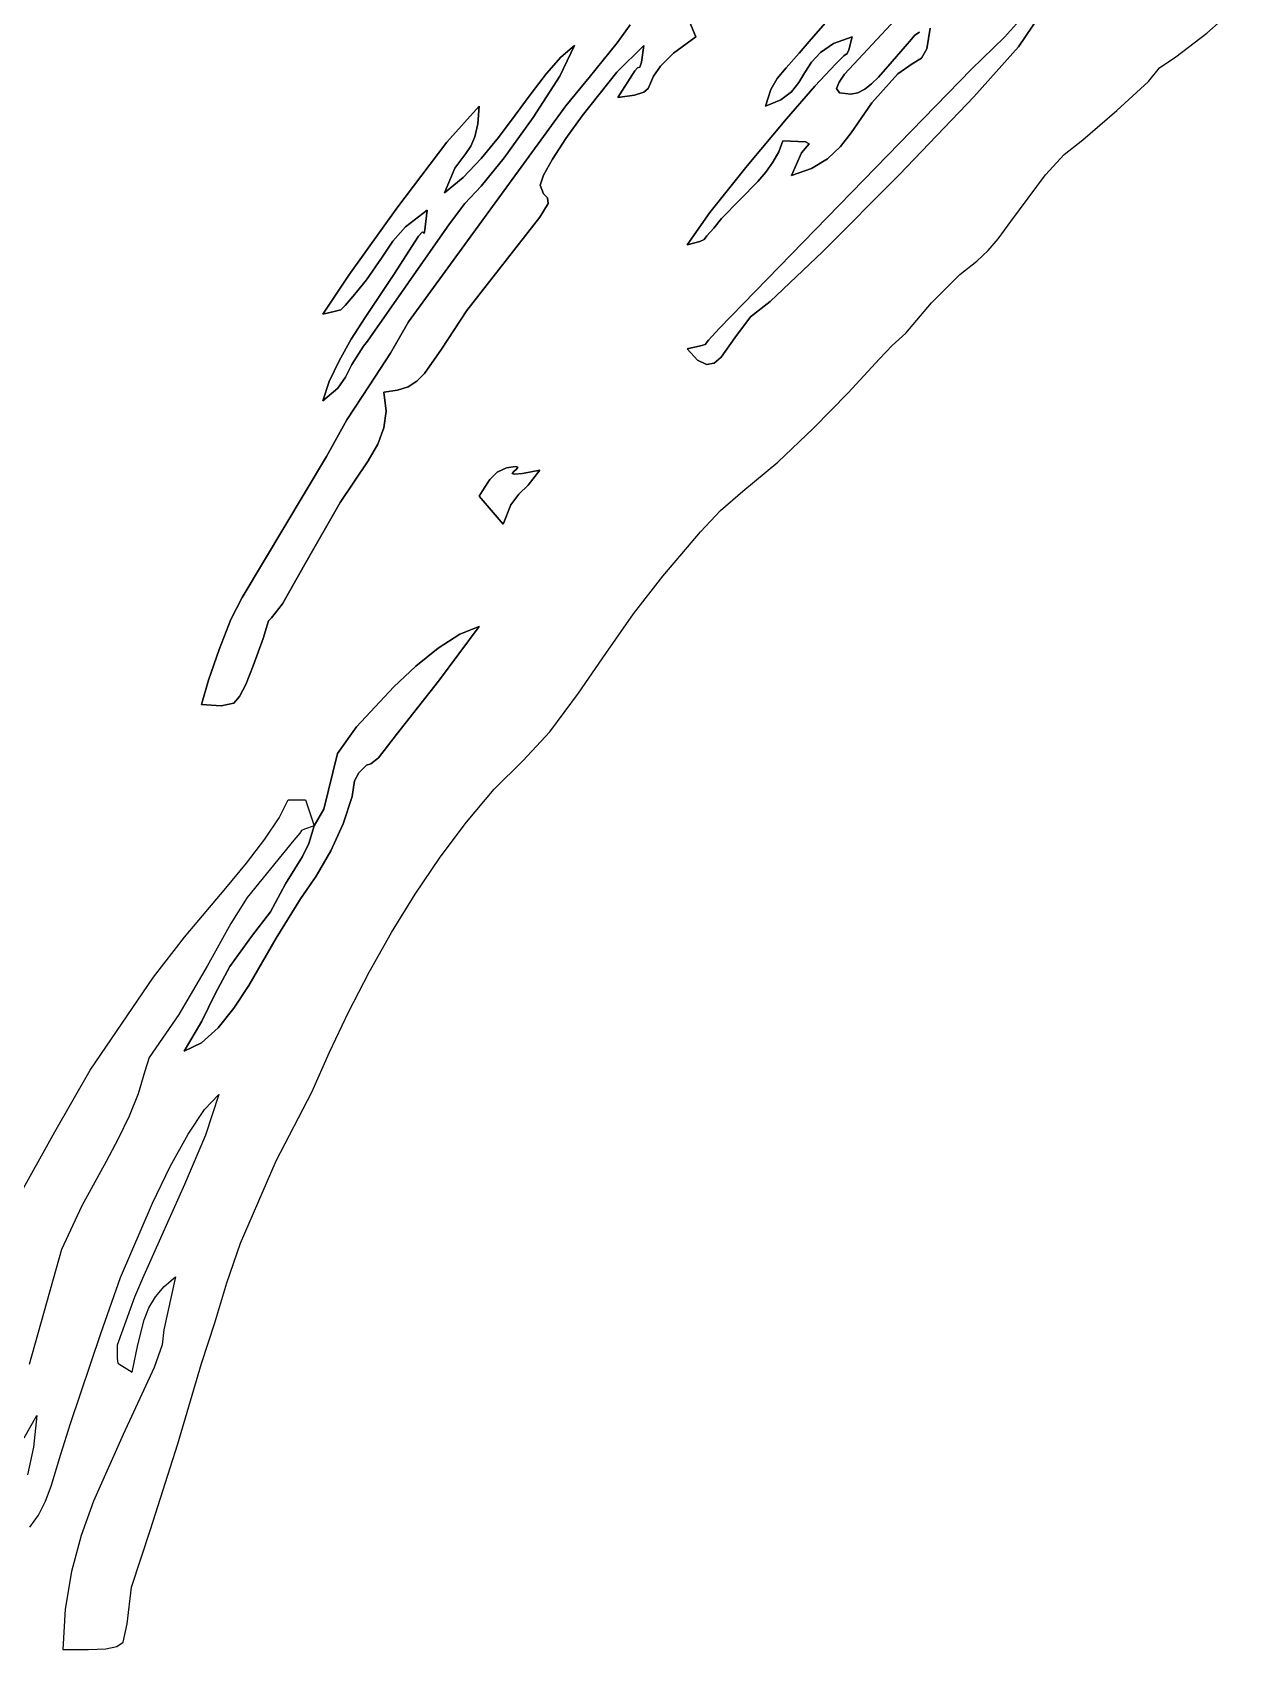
# Model space of a CAD drawing. Extents: x -7.8 to 4, y -2.2 to 5.8.
# Drawn here: x -5.8568 to -5.5244, y 2.7666 to 3.2136 of the extents above; entities that cross this region are included whole.
import ezdxf

# ---------------------------------------------------------------- set-up
doc = ezdxf.new("R2010")
doc.units = 0
doc.layers.add('LAYER_1', color=7, linetype='CONTINUOUS')

msp = doc.modelspace()

# ---------------------------------------------------------------- linework, layer by layer
at = {"layer": 'LAYER_1'}
for points in [[(-5.67774, 3.22245), (-5.67344, 3.21237), (-5.67961, 3.20778), (-5.68325, 3.2042), (-5.68513, 3.20148), (-5.68601, 3.19948), (-5.68667, 3.19804), (-5.68788, 3.19701), (-5.6904, 3.19624), (-5.69501, 3.19559), (-5.69034, 3.20291), (-5.68955, 3.20377), (-5.68898, 3.20393), (-5.68846, 3.20535), (-5.68782, 3.20997), (-5.69529, 3.20256), (-5.70486, 3.19051), (-5.70935, 3.18422), (-5.71306, 3.17854), (-5.71557, 3.17406), (-5.71644, 3.17136), (-5.7156, 3.16891), (-5.71444, 3.16783), (-5.71431, 3.16631), (-5.71654, 3.16252), (-5.73673, 3.13667), (-5.74374, 3.12601), (-5.74839, 3.11929), (-5.75054, 3.11713), (-5.75295, 3.11562), (-5.75591, 3.11465), (-5.75971, 3.11412), (-5.75906, 3.10888), (-5.75965, 3.10424), (-5.76135, 3.0998), (-5.76402, 3.09515), (-5.77169, 3.08362), (-5.78156, 3.06646), (-5.78765, 3.05563), (-5.79067, 3.05181), (-5.79154, 3.05091), (-5.79181, 3.04998), (-5.79303, 3.04609), (-5.79573, 3.03854), (-5.79783, 3.03332), (-5.79955, 3.03001), (-5.80111, 3.0282), (-5.8046, 3.02747), (-5.81003, 3.02785), (-5.81003, 3.02785), (-5.80811, 3.03459), (-5.80519, 3.04307), (-5.80189, 3.05132), (-5.7988, 3.05735), (-5.77546, 3.09632), (-5.7699, 3.10645), (-5.76374, 3.11593), (-5.75778, 3.12493), (-5.75283, 3.1336), (-5.70943, 3.19324), (-5.70297, 3.20111), (-5.69523, 3.2107), (-5.69162, 3.21567)], [(-5.85744, 2.80052), (-5.85507, 2.80385), (-5.85314, 2.80768), (-5.85153, 2.81185), (-5.84886, 2.82065), (-5.84619, 2.82916), (-5.83781, 2.85397), (-5.83239, 2.86946), (-5.82359, 2.89001), (-5.81865, 2.90013), (-5.81375, 2.90905), (-5.80918, 2.91595), (-5.80524, 2.92001), (-5.80894, 2.90884), (-5.81471, 2.89517), (-5.82102, 2.88121), (-5.82632, 2.86917), (-5.82856, 2.86408), (-5.83337, 2.85078), (-5.83331, 2.84707), (-5.83319, 2.8458), (-5.83211, 2.84515), (-5.8292, 2.84333), (-5.82764, 2.85089), (-5.82585, 2.85783), (-5.82454, 2.86106), (-5.82275, 2.86411), (-5.82036, 2.86699), (-5.81722, 2.86969), (-5.82045, 2.85506), (-5.82092, 2.85089), (-5.82313, 2.8446), (-5.83169, 2.82606), (-5.83985, 2.80768), (-5.84327, 2.79818), (-5.84597, 2.78827), (-5.84774, 2.77781), (-5.84837, 2.76665), (-5.84126, 2.76667), (-5.83642, 2.76688), (-5.83339, 2.76749), (-5.83172, 2.76871), (-5.83061, 2.77381), (-5.82941, 2.78388), (-5.82411, 2.79989), (-5.81657, 2.82351), (-5.81004, 2.84573), (-5.80637, 2.85698), (-5.80302, 2.86801), (-5.79929, 2.87897), (-5.79444, 2.89004), (-5.78939, 2.90177), (-5.77953, 2.92066), (-5.77469, 2.93174), (-5.76941, 2.94285), (-5.76369, 2.9539), (-5.75756, 2.96478), (-5.75102, 2.97538), (-5.7441, 2.9856), (-5.7368, 2.99533), (-5.72914, 3.00447), (-5.72129, 3.0123), (-5.71378, 3.02026), (-5.70591, 3.03093), (-5.69838, 3.04195), (-5.69074, 3.05289), (-5.68255, 3.06331), (-5.67737, 3.06947), (-5.67216, 3.07558), (-5.66662, 3.08143), (-5.66047, 3.08677), (-5.65085, 3.09483), (-5.64098, 3.10419), (-5.63143, 3.11398), (-5.62275, 3.12334), (-5.61928, 3.12706), (-5.6155, 3.13047), (-5.60835, 3.1388), (-5.60056, 3.14668), (-5.59589, 3.15037), (-5.59272, 3.15328), (-5.58994, 3.15654), (-5.58643, 3.1613), (-5.57686, 3.17418), (-5.5717, 3.17985), (-5.56659, 3.18391), (-5.5572, 3.19198), (-5.54846, 3.20002), (-5.54539, 3.20378), (-5.54089, 3.20682), (-5.53235, 3.21335), (-5.52435, 3.22033)], [(-5.57662, 3.22099), (-5.58433, 3.20953), (-5.5967, 3.19577), (-5.61723, 3.17433), (-5.63848, 3.15291), (-5.65298, 3.13919), (-5.65835, 3.13497), (-5.66274, 3.12915), (-5.66652, 3.12379), (-5.66845, 3.12219), (-5.67057, 3.1218), (-5.673, 3.12298), (-5.67583, 3.1261), (-5.6722, 3.12693), (-5.67094, 3.1273), (-5.66994, 3.12846), (-5.66705, 3.13169), (-5.59735, 3.20338), (-5.58822, 3.21228), (-5.58237, 3.21867)], [(-5.60874, 3.21476), (-5.60962, 3.20904), (-5.61117, 3.20647), (-5.61373, 3.20489), (-5.61768, 3.20213), (-5.62487, 3.19407), (-5.63052, 3.18579), (-5.63354, 3.18199), (-5.6371, 3.17865), (-5.64151, 3.17594), (-5.64708, 3.17403), (-5.6443, 3.18031), (-5.64221, 3.18278), (-5.64316, 3.18328), (-5.64948, 3.18361), (-5.65059, 3.18053), (-5.65218, 3.17766), (-5.65413, 3.17495), (-5.65637, 3.17236), (-5.66134, 3.16733), (-5.66637, 3.16217), (-5.6685, 3.1595), (-5.67039, 3.15731), (-5.67114, 3.15632), (-5.67241, 3.15577), (-5.67583, 3.15485), (-5.66963, 3.16378), (-5.65931, 3.17672), (-5.64844, 3.18969), (-5.64057, 3.19867), (-5.6348, 3.20488), (-5.63257, 3.20706), (-5.63169, 3.20768), (-5.63123, 3.20877), (-5.6303, 3.21237), (-5.63547, 3.21044), (-5.63904, 3.20804), (-5.64149, 3.20534), (-5.64332, 3.20251), (-5.64502, 3.1997), (-5.64709, 3.19711), (-5.65, 3.19488), (-5.65427, 3.1932), (-5.65427, 3.1932), (-5.65276, 3.19776), (-5.65102, 3.20082), (-5.64855, 3.20372), (-5.64489, 3.20778), (-5.64159, 3.21167), (-5.63379, 3.22064)], [(-5.61832, 3.21715), (-5.63241, 3.20204), (-5.63387, 3.19979), (-5.63457, 3.19803), (-5.63375, 3.19688), (-5.63065, 3.19647), (-5.62875, 3.19683), (-5.62683, 3.19782), (-5.62493, 3.19932), (-5.62302, 3.20119), (-5.61926, 3.20548), (-5.61562, 3.20967), (-5.61386, 3.21172), (-5.61294, 3.21283), (-5.61165, 3.21364)], [(-5.86107, 2.89081), (-5.85058, 2.90974), (-5.8408, 2.92681), (-5.82333, 2.95248), (-5.81475, 2.96354), (-5.80331, 2.97709), (-5.79763, 2.984), (-5.79256, 2.99058), (-5.78856, 2.99652), (-5.78607, 3.00149), (-5.78128, 3.00149), (-5.77888, 2.9943), (-5.77888, 2.9943), (-5.78157, 2.99337), (-5.78238, 2.99298), (-5.78285, 2.99228), (-5.78452, 2.99035), (-5.79739, 2.97447), (-5.80192, 2.96728), (-5.80848, 2.95552), (-5.81626, 2.9422), (-5.82448, 2.9303), (-5.82572, 2.92652), (-5.82754, 2.92028), (-5.83004, 2.91404), (-5.83304, 2.9078), (-5.83634, 2.90158), (-5.84307, 2.88926), (-5.84872, 2.87722), (-5.85765, 2.84544)], [(-5.85898, 2.82518), (-5.85556, 2.83135), (-5.85643, 2.82263), (-5.85807, 2.81498)]]:
    msp.add_lwpolyline(points, dxfattribs=at)
at = {"layer": 'LAYER_1', "color": 7}
for points in [[(-5.69162, 3.21567), (-5.69523, 3.2107), (-5.70297, 3.20111), (-5.70943, 3.19324), (-5.75283, 3.1336), (-5.75778, 3.12493), (-5.76374, 3.11593), (-5.7699, 3.10645), (-5.77546, 3.09632), (-5.7988, 3.05735), (-5.80189, 3.05132), (-5.80519, 3.04307), (-5.80811, 3.03459), (-5.81003, 3.02785), (-5.81003, 3.02785), (-5.8046, 3.02747), (-5.80111, 3.0282), (-5.79955, 3.03001), (-5.79783, 3.03332), (-5.79573, 3.03854), (-5.79303, 3.04609), (-5.79181, 3.04998), (-5.79154, 3.05091), (-5.79067, 3.05181), (-5.78765, 3.05563), (-5.78156, 3.06646), (-5.77169, 3.08362), (-5.76402, 3.09515), (-5.76135, 3.0998), (-5.75965, 3.10424), (-5.75906, 3.10888), (-5.75971, 3.11412), (-5.75591, 3.11465), (-5.75295, 3.11562), (-5.75054, 3.11713), (-5.74839, 3.11929), (-5.74374, 3.12601), (-5.73673, 3.13667), (-5.71654, 3.16252), (-5.71431, 3.16631), (-5.71444, 3.16783), (-5.7156, 3.16891), (-5.71644, 3.17136), (-5.71557, 3.17406), (-5.71306, 3.17854), (-5.70935, 3.18422), (-5.70486, 3.19051), (-5.69529, 3.20256), (-5.68782, 3.20997), (-5.68846, 3.20535), (-5.68898, 3.20393), (-5.68955, 3.20377), (-5.69034, 3.20291), (-5.69501, 3.19559), (-5.6904, 3.19624), (-5.68788, 3.19701), (-5.68667, 3.19804), (-5.68601, 3.19948), (-5.68513, 3.20148), (-5.68325, 3.2042), (-5.67961, 3.20778), (-5.67344, 3.21237), (-5.67774, 3.22245)], [(-5.58237, 3.21867), (-5.58822, 3.21228), (-5.59735, 3.20338), (-5.66705, 3.13169), (-5.66994, 3.12846), (-5.67094, 3.1273), (-5.6722, 3.12693), (-5.67583, 3.1261), (-5.673, 3.12298), (-5.67057, 3.1218), (-5.66845, 3.12219), (-5.66652, 3.12379), (-5.66274, 3.12915), (-5.65835, 3.13497), (-5.65298, 3.13919), (-5.63848, 3.15291), (-5.61723, 3.17433), (-5.5967, 3.19577), (-5.58433, 3.20953), (-5.57662, 3.22099)], [(-5.63379, 3.22064), (-5.64159, 3.21167), (-5.64489, 3.20778), (-5.64855, 3.20372), (-5.65102, 3.20082), (-5.65276, 3.19776), (-5.65427, 3.1932), (-5.65427, 3.1932), (-5.65, 3.19488), (-5.64709, 3.19711), (-5.64502, 3.1997), (-5.64332, 3.20251), (-5.64149, 3.20534), (-5.63904, 3.20804), (-5.63547, 3.21044), (-5.6303, 3.21237), (-5.63123, 3.20877), (-5.63169, 3.20768), (-5.63257, 3.20706), (-5.6348, 3.20488), (-5.64057, 3.19867), (-5.64844, 3.18969), (-5.65931, 3.17672), (-5.66963, 3.16378), (-5.67583, 3.15485), (-5.67241, 3.15577), (-5.67114, 3.15632), (-5.67039, 3.15731), (-5.6685, 3.1595), (-5.66637, 3.16217), (-5.66134, 3.16733), (-5.65637, 3.17236), (-5.65413, 3.17495), (-5.65218, 3.17766), (-5.65059, 3.18053), (-5.64948, 3.18361), (-5.64316, 3.18328), (-5.64221, 3.18278), (-5.6443, 3.18031), (-5.64708, 3.17403), (-5.64151, 3.17594), (-5.6371, 3.17865), (-5.63354, 3.18199), (-5.63052, 3.18579), (-5.62487, 3.19407), (-5.61768, 3.20213), (-5.61373, 3.20489), (-5.61117, 3.20647), (-5.60962, 3.20904), (-5.60874, 3.21476)], [(-5.61165, 3.21364), (-5.61294, 3.21283), (-5.61386, 3.21172), (-5.61562, 3.20967), (-5.61926, 3.20548), (-5.62302, 3.20119), (-5.62493, 3.19932), (-5.62683, 3.19782), (-5.62875, 3.19683), (-5.63065, 3.19647), (-5.63375, 3.19688), (-5.63457, 3.19803), (-5.63387, 3.19979), (-5.63241, 3.20204), (-5.61832, 3.21715)]]:
    msp.add_lwpolyline(points, dxfattribs=at)
at = {"layer": 'LAYER_1'}
for points in [[(-5.74293, 3.16923), (-5.73774, 3.17343), (-5.73275, 3.17866), (-5.72795, 3.18454), (-5.72335, 3.19068), (-5.71896, 3.19668), (-5.71477, 3.20216), (-5.71078, 3.20672), (-5.70699, 3.20997), (-5.71106, 3.20147), (-5.71839, 3.19005), (-5.72646, 3.17886), (-5.73276, 3.17104), (-5.73727, 3.16631), (-5.74154, 3.16066), (-5.76422, 3.12821), (-5.76529, 3.12689), (-5.7685, 3.12182), (-5.77029, 3.1183), (-5.77238, 3.11528), (-5.77648, 3.11172), (-5.77473, 3.11709), (-5.77204, 3.12282), (-5.76867, 3.12876), (-5.76485, 3.1348), (-5.75687, 3.14661), (-5.75011, 3.15724), (-5.74898, 3.1584), (-5.74856, 3.15798), (-5.74832, 3.15899), (-5.74773, 3.16444), (-5.75371, 3.15985), (-5.75717, 3.1559), (-5.76009, 3.15141), (-5.76443, 3.1452), (-5.76764, 3.14122), (-5.77037, 3.13811), (-5.77156, 3.13691), (-5.77301, 3.13648), (-5.77648, 3.13569), (-5.76936, 3.14646), (-5.75612, 3.165), (-5.74228, 3.18325), (-5.73335, 3.1932), (-5.73372, 3.18827), (-5.73452, 3.18472), (-5.73566, 3.18213), (-5.73703, 3.18009), (-5.74009, 3.17603), (-5.74293, 3.16923)], [(-5.73335, 3.08536), (-5.73196, 3.08761), (-5.73035, 3.09001), (-5.72835, 3.09205), (-5.7258, 3.09321), (-5.72332, 3.09356), (-5.72263, 3.09338), (-5.72302, 3.09287), (-5.72379, 3.09225), (-5.72424, 3.0917), (-5.72365, 3.09143), (-5.72133, 3.09165), (-5.71657, 3.09255), (-5.71983, 3.08844), (-5.72239, 3.08591), (-5.72456, 3.08298), (-5.72667, 3.07766), (-5.73335, 3.08536)], [(-5.77888, 2.9943), (-5.77626, 2.99886), (-5.77247, 3.01425), (-5.76725, 3.02163), (-5.75693, 3.03275), (-5.75083, 3.03841), (-5.74461, 3.04342), (-5.73865, 3.04726), (-5.73335, 3.04942), (-5.7446, 3.03431), (-5.7562, 3.01955), (-5.76116, 3.01313), (-5.76325, 3.01139), (-5.76442, 3.01108), (-5.76658, 3.00896), (-5.76775, 3.00673), (-5.76841, 3.00241), (-5.77091, 2.99483), (-5.77435, 2.98736), (-5.77839, 2.98035), (-5.78267, 2.97413), (-5.78939, 2.9633), (-5.79697, 2.95017), (-5.80109, 2.94391), (-5.80544, 2.93848), (-5.81001, 2.93435), (-5.81482, 2.932), (-5.80996, 2.94032), (-5.80628, 2.94791), (-5.80222, 2.95547), (-5.7962, 2.96369), (-5.79098, 2.97052), (-5.78681, 2.97828), (-5.78429, 2.98246), (-5.78215, 2.98584), (-5.78037, 2.98945), (-5.77888, 2.9943)]]:
    msp.add_lwpolyline(points, close=True, dxfattribs=at)
at = {"layer": 'LAYER_1', "color": 7}
for points in [[(-5.74293, 3.16923), (-5.74009, 3.17603), (-5.73703, 3.18009), (-5.73566, 3.18213), (-5.73452, 3.18472), (-5.73372, 3.18827), (-5.73335, 3.1932), (-5.74228, 3.18325), (-5.75612, 3.165), (-5.76936, 3.14646), (-5.77648, 3.13569), (-5.77301, 3.13648), (-5.77156, 3.13691), (-5.77037, 3.13811), (-5.76764, 3.14122), (-5.76443, 3.1452), (-5.76009, 3.15141), (-5.75717, 3.1559), (-5.75371, 3.15985), (-5.74773, 3.16444), (-5.74832, 3.15899), (-5.74856, 3.15798), (-5.74898, 3.1584), (-5.75011, 3.15724), (-5.75687, 3.14661), (-5.76485, 3.1348), (-5.76867, 3.12876), (-5.77204, 3.12282), (-5.77473, 3.11709), (-5.77648, 3.11172), (-5.77238, 3.11528), (-5.77029, 3.1183), (-5.7685, 3.12182), (-5.76529, 3.12689), (-5.76422, 3.12821), (-5.74154, 3.16066), (-5.73727, 3.16631), (-5.73276, 3.17104), (-5.72646, 3.17886), (-5.71839, 3.19005), (-5.71106, 3.20147), (-5.70699, 3.20997), (-5.71078, 3.20672), (-5.71477, 3.20216), (-5.71896, 3.19668), (-5.72335, 3.19068), (-5.72795, 3.18454), (-5.73275, 3.17866), (-5.73774, 3.17343), (-5.74293, 3.16923)], [(-5.73335, 3.08536), (-5.72667, 3.07766), (-5.72456, 3.08298), (-5.72239, 3.08591), (-5.71983, 3.08844), (-5.71657, 3.09255), (-5.72133, 3.09165), (-5.72365, 3.09143), (-5.72424, 3.0917), (-5.72379, 3.09225), (-5.72302, 3.09287), (-5.72263, 3.09338), (-5.72332, 3.09356), (-5.7258, 3.09321), (-5.72835, 3.09205), (-5.73035, 3.09001), (-5.73196, 3.08761), (-5.73335, 3.08536)], [(-5.77888, 2.9943), (-5.78037, 2.98945), (-5.78215, 2.98584), (-5.78429, 2.98246), (-5.78681, 2.97828), (-5.79098, 2.97052), (-5.7962, 2.96369), (-5.80222, 2.95547), (-5.80628, 2.94791), (-5.80996, 2.94032), (-5.81482, 2.932), (-5.81001, 2.93435), (-5.80544, 2.93848), (-5.80109, 2.94391), (-5.79697, 2.95017), (-5.78939, 2.9633), (-5.78267, 2.97413), (-5.77839, 2.98035), (-5.77435, 2.98736), (-5.77091, 2.99483), (-5.76841, 3.00241), (-5.76775, 3.00673), (-5.76658, 3.00896), (-5.76442, 3.01108), (-5.76325, 3.01139), (-5.76116, 3.01313), (-5.7562, 3.01955), (-5.7446, 3.03431), (-5.73335, 3.04942), (-5.73865, 3.04726), (-5.74461, 3.04342), (-5.75083, 3.03841), (-5.75693, 3.03275), (-5.76725, 3.02163), (-5.77247, 3.01425), (-5.77626, 2.99886), (-5.77888, 2.9943)]]:
    msp.add_lwpolyline(points, close=True, dxfattribs=at)

doc.saveas('drawing.dxf')
